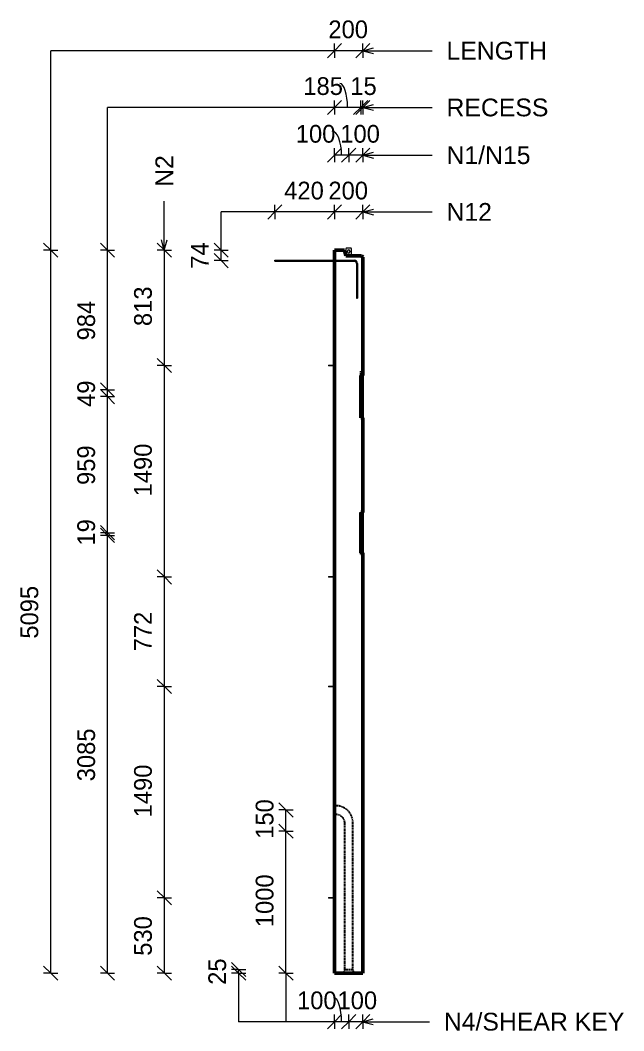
# Model space of a CAD drawing. Header units: millimetres. Extents: x 18051 to 27999, y -1802 to 7093.
# Drawn here: x 18051 to 22302, y -1802 to 5321 of the extents above; entities that cross this region are included whole.
import ezdxf

# ---------------------------------------------------------------- set-up
doc = ezdxf.new("R2010")
doc.units = ezdxf.units.MM
doc.linetypes.add('Dash', pattern=[6.36, 3.18, -3.18])
for name, color, linetype, lineweight in [('A-ANNO-DIMS', 211, 'Continuous', 9), ('A-ANNO-DIMS-50', 211, 'Continuous', 9), ('A-DETL-MBND', 5, 'Continuous', 18), ('A-GENM', 13, 'Continuous', 18), ('A-WALL', 113, 'Continuous', 25), ('A-WALL-HDLN', 110, 'Dash', 25), ('G-ANNO-TEXT', 231, 'Continuous', 9), ('S-RBAR', 171, 'Continuous', 18)]:
    doc.layers.add(name, color=color, linetype=linetype, lineweight=lineweight)
doc.styles.add('Arial', font='arial.ttf', dxfattribs={"height": 125})
doc.styles.add('Nirmala UI Semilight', font='NirmalaS.ttf', dxfattribs={"height": 125})
doc.dimstyles.new('Arrow_Filled_-_2_5_NI_UI', dxfattribs={"dimscale": 304.8, "dimtxt": 130.920493, "dimasz": 0.328084, "dimexe": 0.164042, "dimexo": 0.0625, "dimgap": 0.164042, "dimtad": 1, "dimdec": 4, "dimzin": 0, "dimdsep": 46, "dimtxsty": 'Nirmala UI Semilight', "dimblk1": 'OBLIQUE', "dimblk2": 'OBLIQUE', "dimsah": 1, "dimcen": 0.09, "dimazin": 0, "dimtfac": 1, "dimtdec": 4, "dimtix": 1, "dimtmove": 0, "dimatfit": 3, "dimfxl": 0.164042, "dimfxlon": 1, "dimtvp": 1, "dimtolj": 1, "dimtzin": 0, "dimarcsym": 2})
doc.dimstyles.new('Arrow_Filled_-_2_5_NI_UI_1', dxfattribs={"dimscale": 304.8, "dimtxt": 130.920493, "dimasz": 0.328084, "dimexe": 0.164042, "dimexo": 0.0625, "dimgap": 0.164042, "dimtad": 1, "dimdec": 4, "dimzin": 0, "dimdsep": 46, "dimtxsty": 'Nirmala UI Semilight', "dimblk1": 'OBLIQUE', "dimblk2": 'OBLIQUE', "dimsah": 1, "dimcen": 0.09, "dimazin": 0, "dimtfac": 1, "dimtdec": 4, "dimtix": 1, "dimtmove": 2, "dimatfit": 3, "dimfxl": 0.164042, "dimfxlon": 1, "dimtvp": 1, "dimtolj": 1, "dimtzin": 0, "dimarcsym": 2})
doc.dimstyles.new('Arrow_Filled_-_2_5_NI_UI_2', dxfattribs={"dimscale": 304.8, "dimtxt": 130.920493, "dimasz": 0.328084, "dimexe": 0.164042, "dimexo": 0.0625, "dimgap": 0.164042, "dimtad": 1, "dimdec": 4, "dimzin": 0, "dimdsep": 46, "dimtxsty": 'Nirmala UI Semilight', "dimblk1": 'OBLIQUE', "dimblk2": 'OBLIQUE', "dimsah": 1, "dimcen": 0.09, "dimazin": 0, "dimtfac": 1, "dimtdec": 4, "dimtix": 1, "dimtmove": 1, "dimatfit": 3, "dimfxl": 0.164042, "dimfxlon": 1, "dimtvp": 1, "dimtolj": 1, "dimtzin": 0, "dimarcsym": 2})

# ---------------------------------------------------------------- blocks, each defined once
blk = doc.blocks.new('RR spread anchor face based - RR-SA-3_0-200-1726827-Elevation Right1')
at = {"layer": 'A-GENM'}
for p, q in [((20347.1, 3715), (20344.6, 3710)), ((20344.6, 3710), (20344.6, 3660.7)), ((20382.1, 3715), (20347.1, 3715)), ((20384.6, 3710), (20382.1, 3715)), ((20384.6, 3660), (20384.6, 3710)), ((20355.6, 3688.7), (20355.6, 3692.7)), ((20373.6, 3692.7), (20373.6, 3688.7))]:
    blk.add_line(p, q, dxfattribs=at)
for centre, start, end in [((20364.6, 3692.7), 0, 180), ((20364.6, 3688.7), 180, 0)]:
    blk.add_arc(centre, 9, start, end, dxfattribs=at)
blk = doc.blocks.new('RR spread anchor face based - RR-SA-0_7-110-1726815-Elevation Right1')
at = {"layer": 'A-GENM'}
for p, q in [((20223.1, 2889.5), (20228.1, 2889.5)), ((20223.1, 2889.5), (20223.1, 2884.5)), ((20228.1, 2884.5), (20223.1, 2884.5)), ((20228.1, 2889.5), (20264.6, 2889.5)), ((20228.1, 2889.5), (20228.1, 2884.5)), ((20264.6, 2884.5), (20228.1, 2884.5))]:
    blk.add_line(p, q, dxfattribs=at)
blk = doc.blocks.new('RR spread anchor face based - RR-SA-0_7-110-2888042-Elevation Right1')
at = {"layer": 'A-GENM'}
for p, q in [((20223.1, -862.5), (20228.1, -862.5)), ((20223.1, -862.5), (20223.1, -867.5)), ((20228.1, -867.5), (20223.1, -867.5)), ((20228.1, -862.5), (20264.6, -862.5)), ((20228.1, -862.5), (20228.1, -867.5)), ((20264.6, -867.5), (20228.1, -867.5))]:
    blk.add_line(p, q, dxfattribs=at)
blk = doc.blocks.new('DIMBLOCK1-Elevation Right1')
at = {"layer": 'A-ANNO-DIMS-50'}
for p, q in [((20264.6, 3969.4), (20314.6, 4019.4)), ((20264.6, 3969.4), (20264.6, 4019.4)), ((20464.6, 3969.4), (20514.6, 4019.4)), ((20464.6, 3969.4), (20464.6, 4019.4)), ((20264.6, 3969.4), (20214.6, 3919.4)), ((20464.6, 3969.4), (20264.6, 3969.4)), ((20264.6, 3969.4), (20264.6, 3919.4)), ((20464.6, 3969.4), (20414.6, 3919.4)), ((20464.6, 3969.4), (20464.6, 3919.4))]:
    blk.add_line(p, q, dxfattribs=at)
at = {"layer": 'A-ANNO-DIMS-50', "color": 0, "insert": (20221.7, 4182.5), "char_height": 125, "width": 342.774, "attachment_point": 1, "line_spacing_factor": 1.142579, "style": 'Nirmala UI Semilight'}
blk.add_mtext('200', dxfattribs=at)
blk = doc.blocks.new('_Oblique')
at = {"color": 0, "linetype": 'ByBlock', "lineweight": -2}
blk.add_line((-0.5, -0.5), (0.5, 0.5), dxfattribs=at)
blk = doc.blocks.new('DIMBLOCK2-Elevation Right1')
at = {"layer": 'A-ANNO-DIMS-50'}
for p, q in [((19844.6, 3969.4), (19894.6, 4019.4)), ((19844.6, 3969.4), (19844.6, 4019.4)), ((20264.6, 3969.4), (20314.6, 4019.4)), ((20264.6, 3969.4), (20264.6, 4019.4)), ((19844.6, 3969.4), (19794.6, 3919.4)), ((20264.6, 3969.4), (19844.6, 3969.4)), ((19844.6, 3969.4), (19844.6, 3919.4)), ((20264.6, 3969.4), (20214.6, 3919.4)), ((20264.6, 3969.4), (20264.6, 3919.4))]:
    blk.add_line(p, q, dxfattribs=at)
at = {"layer": 'A-ANNO-DIMS-50', "color": 0, "insert": (19910.6, 4182.5), "char_height": 125, "width": 345.63, "attachment_point": 1, "line_spacing_factor": 1.142579, "style": 'Nirmala UI Semilight'}
blk.add_mtext('420', dxfattribs=at)
blk = doc.blocks.new('DIMBLOCK3-Elevation Right1')
at = {"layer": 'A-ANNO-DIMS-50'}
for p, q in [((20364.6, 4369.4), (20414.6, 4419.4)), ((20364.6, 4369.4), (20364.6, 4419.4)), ((20464.6, 4369.4), (20514.6, 4419.4)), ((20464.6, 4369.4), (20464.6, 4419.4)), ((20364.6, 4369.4), (20314.6, 4319.4)), ((20464.6, 4369.4), (20364.6, 4369.4)), ((20364.6, 4369.4), (20364.6, 4319.4)), ((20464.6, 4369.4), (20414.6, 4319.4)), ((20464.6, 4369.4), (20464.6, 4319.4))]:
    blk.add_line(p, q, dxfattribs=at)
at = {"layer": 'A-ANNO-DIMS-50', "color": 0, "insert": (20305.5, 4582.5), "char_height": 125, "width": 308.496, "attachment_point": 1, "line_spacing_factor": 1.142579, "style": 'Nirmala UI Semilight'}
blk.add_mtext('100', dxfattribs=at)
blk = doc.blocks.new('DIMBLOCK4-Elevation Right1')
at = {"layer": 'A-ANNO-DIMS-50'}
for p, q in [((20264.6, 4369.4), (20314.6, 4419.4)), ((20264.6, 4369.4), (20264.6, 4419.4)), ((20364.6, 4369.4), (20414.6, 4419.4)), ((20364.6, 4369.4), (20364.6, 4419.4)), ((20264.6, 4369.4), (20214.6, 4319.4)), ((20364.6, 4369.4), (20264.6, 4369.4)), ((20264.6, 4369.4), (20264.6, 4319.4)), ((20364.6, 4369.4), (20314.6, 4319.4)), ((20364.6, 4369.4), (20364.6, 4319.4))]:
    blk.add_line(p, q, dxfattribs=at)
blk.add_ellipse((20249.2, 4369.4), major_axis=(0, 169), ratio=0.386726, start_param=4.712389, end_param=6.283185, dxfattribs=at)
at = {"layer": 'A-ANNO-DIMS-50', "color": 0, "insert": (19992.1, 4582.5), "char_height": 125, "width": 308.496, "attachment_point": 1, "line_spacing_factor": 1.142579, "style": 'Nirmala UI Semilight'}
blk.add_mtext('100', dxfattribs=at)
blk = doc.blocks.new('DIMBLOCK5-Elevation Right1')
at = {"layer": 'A-ANNO-DIMS-50'}
for p, q in [((20449.6, 4705.7), (20399.6, 4655.7)), ((20464.6, 4705.7), (20414.6, 4655.7)), ((20449.6, 4705.7), (20499.6, 4755.7)), ((20449.6, 4705.7), (20449.6, 4755.7)), ((20464.6, 4705.7), (20449.6, 4705.7)), ((20449.6, 4705.7), (20449.6, 4655.7)), ((20464.6, 4705.7), (20514.6, 4755.7)), ((20464.6, 4705.7), (20464.6, 4755.7)), ((20464.6, 4705.7), (20464.6, 4655.7))]:
    blk.add_line(p, q, dxfattribs=at)
at = {"layer": 'A-ANNO-DIMS-50', "color": 0, "insert": (20376.2, 4918.8), "char_height": 125, "width": 194.238, "attachment_point": 1, "line_spacing_factor": 1.142579, "style": 'Nirmala UI Semilight'}
blk.add_mtext('15', dxfattribs=at)
blk = doc.blocks.new('DIMBLOCK6-Elevation Right1')
at = {"layer": 'A-ANNO-DIMS-50'}
for p, q in [((20264.6, 4705.7), (20214.6, 4655.7)), ((20264.6, 4705.7), (20314.6, 4755.7)), ((20264.6, 4705.7), (20264.6, 4755.7)), ((20449.6, 4705.7), (20264.6, 4705.7)), ((20264.6, 4705.7), (20264.6, 4655.7)), ((20449.6, 4705.7), (20399.6, 4655.7)), ((20449.6, 4705.7), (20499.6, 4755.7)), ((20449.6, 4705.7), (20449.6, 4755.7)), ((20449.6, 4705.7), (20449.6, 4655.7))]:
    blk.add_line(p, q, dxfattribs=at)
blk.add_ellipse((20302.2, 4705.7), major_axis=(0, 169), ratio=0.324661, start_param=4.712389, end_param=6.283185, dxfattribs=at)
at = {"layer": 'A-ANNO-DIMS-50', "color": 0, "insert": (20045.1, 4918.8), "char_height": 125, "width": 308.496, "attachment_point": 1, "line_spacing_factor": 1.142579, "style": 'Nirmala UI Semilight'}
blk.add_mtext('185', dxfattribs=at)
blk = doc.blocks.new('DIMBLOCK7-Elevation Right1')
at = {"layer": 'A-ANNO-DIMS-50'}
for p, q in [((20264.6, 5105.7), (20314.6, 5155.7)), ((20264.6, 5105.7), (20264.6, 5155.7)), ((20464.6, 5105.7), (20514.6, 5155.7)), ((20464.6, 5105.7), (20464.6, 5155.7)), ((20264.6, 5105.7), (20214.6, 5055.7)), ((20464.6, 5105.7), (20264.6, 5105.7)), ((20264.6, 5105.7), (20264.6, 5055.7)), ((20464.6, 5105.7), (20414.6, 5055.7)), ((20464.6, 5105.7), (20464.6, 5055.7))]:
    blk.add_line(p, q, dxfattribs=at)
at = {"layer": 'A-ANNO-DIMS-50', "color": 0, "insert": (20221.7, 5318.8), "char_height": 125, "width": 342.774, "attachment_point": 1, "line_spacing_factor": 1.142579, "style": 'Nirmala UI Semilight'}
blk.add_mtext('200', dxfattribs=at)
blk = doc.blocks.new('DIMBLOCK8-Elevation Right1')
at = {"layer": 'A-ANNO-DIMS-50'}
for p, q in [((19466.3, 3700), (19416.3, 3750)), ((19466.3, 3700), (19416.3, 3700)), ((19466.3, 3626), (19416.3, 3676)), ((19466.3, 3626), (19466.3, 3700)), ((19466.3, 3700), (19516.3, 3650)), ((19466.3, 3700), (19516.3, 3700)), ((19466.3, 3626), (19416.3, 3626)), ((19466.3, 3626), (19516.3, 3576)), ((19466.3, 3626), (19516.3, 3626))]:
    blk.add_line(p, q, dxfattribs=at)
at = {"layer": 'A-ANNO-DIMS-50', "color": 0, "insert": (19253.2, 3569), "char_height": 125, "width": 225.659, "attachment_point": 1, "rotation": 90, "line_spacing_factor": 1.142579, "style": 'Nirmala UI Semilight'}
blk.add_mtext('74', dxfattribs=at)
blk = doc.blocks.new('DIMBLOCK9-Elevation Right1')
at = {"layer": 'A-ANNO-DIMS-50'}
for p, q in [((19066.3, -865), (19016.3, -815)), ((19066.3, -865), (19016.3, -865)), ((19066.3, -1395), (19066.3, -865)), ((19066.3, -865), (19116.3, -915)), ((19066.3, -865), (19116.3, -865)), ((19066.3, -1395), (19016.3, -1345)), ((19066.3, -1395), (19016.3, -1395)), ((19066.3, -1395), (19116.3, -1445)), ((19066.3, -1395), (19116.3, -1395))]:
    blk.add_line(p, q, dxfattribs=at)
at = {"layer": 'A-ANNO-DIMS-50', "color": 0, "insert": (18853.2, -1272.8), "char_height": 125, "width": 342.774, "attachment_point": 1, "rotation": 90, "line_spacing_factor": 1.142579, "style": 'Nirmala UI Semilight'}
blk.add_mtext('530', dxfattribs=at)
blk = doc.blocks.new('DIMBLOCK10-Elevation Right1')
at = {"layer": 'A-ANNO-DIMS-50'}
for p, q in [((19066.3, 625), (19016.3, 675)), ((19066.3, 625), (19016.3, 625)), ((19066.3, -865), (19066.3, 625)), ((19066.3, 625), (19116.3, 575)), ((19066.3, 625), (19116.3, 625)), ((19066.3, -865), (19016.3, -815)), ((19066.3, -865), (19016.3, -865)), ((19066.3, -865), (19116.3, -915)), ((19066.3, -865), (19116.3, -865))]:
    blk.add_line(p, q, dxfattribs=at)
at = {"layer": 'A-ANNO-DIMS-50', "color": 0, "insert": (18853.2, -297.3), "char_height": 125, "width": 425.611, "attachment_point": 1, "rotation": 90, "line_spacing_factor": 1.142579, "style": 'Nirmala UI Semilight'}
blk.add_mtext('1490', dxfattribs=at)
blk = doc.blocks.new('DIMBLOCK11-Elevation Right1')
at = {"layer": 'A-ANNO-DIMS-50'}
for p, q in [((19066.3, 1397), (19016.3, 1447)), ((19066.3, 1397), (19016.3, 1397)), ((19066.3, 625), (19066.3, 1397)), ((19066.3, 1397), (19116.3, 1347)), ((19066.3, 1397), (19116.3, 1397)), ((19066.3, 625), (19016.3, 675)), ((19066.3, 625), (19016.3, 625)), ((19066.3, 625), (19116.3, 575)), ((19066.3, 625), (19116.3, 625))]:
    blk.add_line(p, q, dxfattribs=at)
at = {"layer": 'A-ANNO-DIMS-50', "color": 0, "insert": (18853.2, 872.9), "char_height": 125, "width": 331.348, "attachment_point": 1, "rotation": 90, "line_spacing_factor": 1.142579, "style": 'Nirmala UI Semilight'}
blk.add_mtext('772', dxfattribs=at)
blk = doc.blocks.new('DIMBLOCK12-Elevation Right1')
at = {"layer": 'A-ANNO-DIMS-50'}
for p, q in [((19066.3, 2887), (19016.3, 2937)), ((19066.3, 2887), (19016.3, 2887)), ((19066.3, 1397), (19066.3, 2887)), ((19066.3, 2887), (19116.3, 2837)), ((19066.3, 2887), (19116.3, 2887)), ((19066.3, 1397), (19016.3, 1447)), ((19066.3, 1397), (19016.3, 1397)), ((19066.3, 1397), (19116.3, 1347)), ((19066.3, 1397), (19116.3, 1397))]:
    blk.add_line(p, q, dxfattribs=at)
at = {"layer": 'A-ANNO-DIMS-50', "color": 0, "insert": (18853.2, 1964.7), "char_height": 125, "width": 425.611, "attachment_point": 1, "rotation": 90, "line_spacing_factor": 1.142579, "style": 'Nirmala UI Semilight'}
blk.add_mtext('1490', dxfattribs=at)
blk = doc.blocks.new('DIMBLOCK13-Elevation Right1')
at = {"layer": 'A-ANNO-DIMS-50'}
for p, q in [((19066.3, 3700), (19016.3, 3750)), ((19066.3, 3700), (19016.3, 3700)), ((19066.3, 2887), (19066.3, 3700)), ((19066.3, 3700), (19116.3, 3650)), ((19066.3, 3700), (19116.3, 3700)), ((19066.3, 2887), (19016.3, 2937)), ((19066.3, 2887), (19016.3, 2887)), ((19066.3, 2887), (19116.3, 2837)), ((19066.3, 2887), (19116.3, 2887))]:
    blk.add_line(p, q, dxfattribs=at)
at = {"layer": 'A-ANNO-DIMS-50', "color": 0, "insert": (18853.2, 3165), "char_height": 125, "width": 308.496, "attachment_point": 1, "rotation": 90, "line_spacing_factor": 1.142579, "style": 'Nirmala UI Semilight'}
blk.add_mtext('813', dxfattribs=at)
blk = doc.blocks.new('DIMBLOCK14-Elevation Right1')
at = {"layer": 'A-ANNO-DIMS-50'}
for p, q in [((18666.3, 1689.7), (18616.3, 1739.7)), ((18666.3, 1689.7), (18616.3, 1689.7)), ((18666.3, -1395), (18666.3, 1689.7)), ((18666.3, 1689.7), (18716.3, 1639.7)), ((18666.3, 1689.7), (18716.3, 1689.7)), ((18666.3, -1395), (18616.3, -1345)), ((18666.3, -1395), (18616.3, -1395)), ((18666.3, -1395), (18716.3, -1445)), ((18666.3, -1395), (18716.3, -1395))]:
    blk.add_line(p, q, dxfattribs=at)
at = {"layer": 'A-ANNO-DIMS-50', "color": 0, "insert": (18453.2, -43.1), "char_height": 125, "width": 457.032, "attachment_point": 1, "rotation": 90, "line_spacing_factor": 1.142579, "style": 'Nirmala UI Semilight'}
blk.add_mtext('3085', dxfattribs=at)
blk = doc.blocks.new('DIMBLOCK15-Elevation Right1')
at = {"layer": 'A-ANNO-DIMS-50'}
for p, q in [((18666.3, 1708.6), (18616.3, 1758.6)), ((18666.3, 1689.7), (18616.3, 1739.7)), ((18666.3, 1708.6), (18616.3, 1708.6)), ((18666.3, 1689.7), (18616.3, 1689.7)), ((18666.3, 1689.7), (18666.3, 1708.6)), ((18666.3, 1708.6), (18716.3, 1658.6)), ((18666.3, 1708.6), (18716.3, 1708.6)), ((18666.3, 1689.7), (18716.3, 1639.7)), ((18666.3, 1689.7), (18716.3, 1689.7))]:
    blk.add_line(p, q, dxfattribs=at)
at = {"layer": 'A-ANNO-DIMS-50', "color": 0, "insert": (18453.2, 1618.2), "char_height": 125, "width": 194.238, "attachment_point": 1, "rotation": 90, "line_spacing_factor": 1.142579, "style": 'Nirmala UI Semilight'}
blk.add_mtext('19', dxfattribs=at)
blk = doc.blocks.new('DIMBLOCK16-Elevation Right1')
at = {"layer": 'A-ANNO-DIMS-50'}
for p, q in [((18666.3, 2667.5), (18616.3, 2717.5)), ((18666.3, 2667.5), (18616.3, 2667.5)), ((18666.3, 1708.6), (18666.3, 2667.5)), ((18666.3, 2667.5), (18716.3, 2617.5)), ((18666.3, 2667.5), (18716.3, 2667.5)), ((18666.3, 1708.6), (18616.3, 1758.6)), ((18666.3, 1708.6), (18616.3, 1708.6)), ((18666.3, 1708.6), (18716.3, 1658.6)), ((18666.3, 1708.6), (18716.3, 1708.6))]:
    blk.add_line(p, q, dxfattribs=at)
at = {"layer": 'A-ANNO-DIMS-50', "color": 0, "insert": (18453.2, 2045.2), "char_height": 125, "width": 342.774, "attachment_point": 1, "rotation": 90, "line_spacing_factor": 1.142579, "style": 'Nirmala UI Semilight'}
blk.add_mtext('959', dxfattribs=at)
blk = doc.blocks.new('DIMBLOCK17-Elevation Right1')
at = {"layer": 'A-ANNO-DIMS-50'}
for p, q in [((18666.3, 2716), (18616.3, 2766)), ((18666.3, 2667.5), (18616.3, 2717.5)), ((18666.3, 2716), (18616.3, 2716)), ((18666.3, 2667.5), (18666.3, 2716)), ((18666.3, 2716), (18716.3, 2666)), ((18666.3, 2716), (18716.3, 2716)), ((18666.3, 2667.5), (18616.3, 2667.5)), ((18666.3, 2667.5), (18716.3, 2617.5)), ((18666.3, 2667.5), (18716.3, 2667.5))]:
    blk.add_line(p, q, dxfattribs=at)
at = {"layer": 'A-ANNO-DIMS-50', "color": 0, "insert": (18453.2, 2595.4), "char_height": 125, "width": 231.372, "attachment_point": 1, "rotation": 90, "line_spacing_factor": 1.142579, "style": 'Nirmala UI Semilight'}
blk.add_mtext('49', dxfattribs=at)
blk = doc.blocks.new('DIMBLOCK18-Elevation Right1')
at = {"layer": 'A-ANNO-DIMS-50'}
for p, q in [((18666.3, 3700), (18616.3, 3750)), ((18666.3, 3700), (18616.3, 3700)), ((18666.3, 2716), (18666.3, 3700)), ((18666.3, 3700), (18716.3, 3650)), ((18666.3, 3700), (18716.3, 3700)), ((18666.3, 2716), (18616.3, 2766)), ((18666.3, 2716), (18616.3, 2716)), ((18666.3, 2716), (18716.3, 2666)), ((18666.3, 2716), (18716.3, 2716))]:
    blk.add_line(p, q, dxfattribs=at)
at = {"layer": 'A-ANNO-DIMS-50', "color": 0, "insert": (18453.2, 3064), "char_height": 125, "width": 345.63, "attachment_point": 1, "rotation": 90, "line_spacing_factor": 1.142579, "style": 'Nirmala UI Semilight'}
blk.add_mtext('984', dxfattribs=at)
blk = doc.blocks.new('DIMBLOCK19-Elevation Right1')
at = {"layer": 'A-ANNO-DIMS-50'}
for p, q in [((18266.3, 3700), (18216.3, 3750)), ((18266.3, 3700), (18216.3, 3700)), ((18266.3, -1395), (18266.3, 3700)), ((18266.3, 3700), (18316.3, 3650)), ((18266.3, 3700), (18316.3, 3700)), ((18266.3, -1395), (18216.3, -1345)), ((18266.3, -1395), (18216.3, -1395)), ((18266.3, -1395), (18316.3, -1445)), ((18266.3, -1395), (18316.3, -1395))]:
    blk.add_line(p, q, dxfattribs=at)
at = {"layer": 'A-ANNO-DIMS-50', "color": 0, "insert": (18053.2, 962.1), "char_height": 125, "width": 457.032, "attachment_point": 1, "rotation": 90, "line_spacing_factor": 1.142579, "style": 'Nirmala UI Semilight'}
blk.add_mtext('5095', dxfattribs=at)
blk = doc.blocks.new('DIMBLOCK20-Elevation Right1')
at = {"layer": 'A-ANNO-DIMS-50'}
for p, q in [((20364.6, -1737.7), (20414.6, -1687.7)), ((20364.6, -1737.7), (20364.6, -1687.7)), ((20464.6, -1737.7), (20514.6, -1687.7)), ((20464.6, -1737.7), (20464.6, -1687.7)), ((20364.6, -1737.7), (20314.6, -1787.7)), ((20464.6, -1737.7), (20364.6, -1737.7)), ((20364.6, -1737.7), (20364.6, -1787.7)), ((20464.6, -1737.7), (20414.6, -1787.7)), ((20464.6, -1737.7), (20464.6, -1787.7))]:
    blk.add_line(p, q, dxfattribs=at)
at = {"layer": 'A-ANNO-DIMS-50', "color": 0, "insert": (20286, -1524.6), "char_height": 125, "width": 308.496, "attachment_point": 1, "line_spacing_factor": 1.142579, "style": 'Nirmala UI Semilight'}
blk.add_mtext('100', dxfattribs=at)
blk = doc.blocks.new('DIMBLOCK21-Elevation Right1')
at = {"layer": 'A-ANNO-DIMS-50'}
for p, q in [((20264.6, -1737.7), (20314.6, -1687.7)), ((20264.6, -1737.7), (20264.6, -1687.7)), ((20364.6, -1737.7), (20414.6, -1687.7)), ((20364.6, -1737.7), (20364.6, -1687.7)), ((20264.6, -1737.7), (20214.6, -1787.7)), ((20364.6, -1737.7), (20264.6, -1737.7)), ((20264.6, -1737.7), (20264.6, -1787.7)), ((20364.6, -1737.7), (20314.6, -1787.7)), ((20364.6, -1737.7), (20364.6, -1787.7))]:
    blk.add_line(p, q, dxfattribs=at)
blk.add_ellipse((20258, -1737.7), major_axis=(0, 169), ratio=0.334842, start_param=4.712389, end_param=6.283185, dxfattribs=at)
at = {"layer": 'A-ANNO-DIMS-50', "color": 0, "insert": (20000.9, -1524.6), "char_height": 125, "width": 308.496, "attachment_point": 1, "line_spacing_factor": 1.142579, "style": 'Nirmala UI Semilight'}
blk.add_mtext('100', dxfattribs=at)
blk = doc.blocks.new('DIMBLOCK22-Elevation Right1')
at = {"layer": 'A-ANNO-DIMS-50'}
for p, q in [((19922.9, -395), (19872.9, -345)), ((19922.9, -395), (19872.9, -395)), ((19922.9, -1395), (19922.9, -395)), ((19922.9, -395), (19972.9, -445)), ((19922.9, -395), (19972.9, -395)), ((19922.9, -1395), (19872.9, -1345)), ((19922.9, -1395), (19872.9, -1395)), ((19922.9, -1395), (19972.9, -1445)), ((19922.9, -1395), (19972.9, -1395))]:
    blk.add_line(p, q, dxfattribs=at)
at = {"layer": 'A-ANNO-DIMS-50', "color": 0, "insert": (19709.8, -1071.1), "char_height": 125, "width": 422.754, "attachment_point": 1, "rotation": 90, "line_spacing_factor": 1.142579, "style": 'Nirmala UI Semilight'}
blk.add_mtext('1000', dxfattribs=at)
blk = doc.blocks.new('DIMBLOCK23-Elevation Right1')
at = {"layer": 'A-ANNO-DIMS-50'}
for p, q in [((19922.9, -245), (19872.9, -195)), ((19922.9, -245), (19872.9, -245)), ((19922.9, -395), (19922.9, -245)), ((19922.9, -245), (19972.9, -295)), ((19922.9, -245), (19972.9, -245)), ((19922.9, -395), (19872.9, -345)), ((19922.9, -395), (19872.9, -395)), ((19922.9, -395), (19972.9, -445)), ((19922.9, -395), (19972.9, -395))]:
    blk.add_line(p, q, dxfattribs=at)
at = {"layer": 'A-ANNO-DIMS-50', "color": 0, "insert": (19709.8, -448.5), "char_height": 125, "width": 308.496, "attachment_point": 1, "rotation": 90, "line_spacing_factor": 1.142579, "style": 'Nirmala UI Semilight'}
blk.add_mtext('150', dxfattribs=at)
blk = doc.blocks.new('DIMBLOCK24-Elevation Right1')
at = {"layer": 'A-ANNO-DIMS-50'}
for p, q in [((19589.3, -1370), (19539.3, -1320)), ((19589.3, -1395), (19539.3, -1345)), ((19589.3, -1370), (19539.3, -1370)), ((19589.3, -1395), (19539.3, -1395)), ((19589.3, -1395), (19589.3, -1370)), ((19589.3, -1370), (19639.3, -1420)), ((19589.3, -1370), (19639.3, -1370)), ((19589.3, -1395), (19639.3, -1445)), ((19589.3, -1395), (19639.3, -1395))]:
    blk.add_line(p, q, dxfattribs=at)
at = {"layer": 'A-ANNO-DIMS-50', "color": 0, "insert": (19376.2, -1477.7), "char_height": 125, "width": 228.516, "attachment_point": 1, "rotation": 90, "line_spacing_factor": 1.142579, "style": 'Nirmala UI Semilight'}
blk.add_mtext('25', dxfattribs=at)

msp = doc.modelspace()

# ---------------------------------------------------------------- linework, layer by layer
at = {"layer": 'A-DETL-MBND'}
for p, q in [((18266.3007, 3700), (18266.3007, 5105.67361)), ((20264.5695, 5105.67361), (18266.3007, 5105.67361)), ((18666.3007, 3700), (18666.3007, 4705.67361)), ((20264.5695, 4705.67361), (18666.3007, 4705.67361)), ((19466.3007, 3700), (19466.3007, 3969.43636)), ((19844.5695, 3969.43636), (19466.3007, 3969.43636)), ((19589.29387, -1395), (19589.29387, -1737.67972)), ((19922.85892, -1395), (19922.85892, -1737.67972)), ((20264.5695, -1737.67972), (19589.29387, -1737.67972))]:
    msp.add_line(p, q, dxfattribs=at)
at = {"layer": 'A-WALL', "lineweight": 50}
for p, q in [((20264.5695, 3700), (20264.5695, 3630)), ((20334.68917, 3700), (20264.5695, 3700)), ((20344.68917, 3660), (20334.68917, 3700)), ((20454.5695, 3660), (20344.68917, 3660)), ((20464.5695, 3650), (20454.5695, 3660)), ((20464.5695, 2817.27829), (20464.5695, 3650)), ((20264.5695, 3622), (20264.5695, -1395)), ((20449.60856, 2517.76463), (20449.60856, 2817.27829)), ((20449.60856, 2817.27829), (20464.5695, 2817.27829)), ((20464.5695, 2517.76463), (20449.60856, 2517.76463)), ((20464.5695, 1851.18876), (20464.5695, 2517.76463)), ((20449.60856, 1566.0559), (20449.60856, 1851.18876)), ((20449.60856, 1851.18876), (20464.5695, 1851.18876)), ((20464.5695, 1566.0559), (20449.60856, 1566.0559)), ((20464.5695, -1395), (20464.5695, 1566.0559)), ((20264.5695, -1395), (20327.0695, -1395)), ((20327.0695, -1395), (20327.236, -1394.58375)), ((20327.236, -1394.58375), (20401.903, -1394.58375)), ((20401.903, -1394.58375), (20402.0695, -1395)), ((20402.0695, -1395), (20464.5695, -1395))]:
    msp.add_line(p, q, dxfattribs=at)
at = {"layer": 'A-WALL'}
for p, q in [((20464.5695, 2817.52146), (20449.60856, 2817.52146)), ((20464.5695, 2817.27829), (20464.5695, 2517.76463)), ((20449.60856, 2517.52146), (20464.5695, 2517.52146)), ((20464.5695, 1858.62233), (20449.60856, 1858.62233)), ((20464.5695, 1851.18876), (20464.5695, 1566.0559)), ((20449.60856, 1558.62233), (20464.5695, 1558.62233)), ((20402.0695, -1395), (20327.0695, -1395))]:
    msp.add_line(p, q, dxfattribs=at)
at = {"layer": 'A-WALL-HDLN'}
for p, q in [((20449.60856, 2817.93634), (20449.60856, 2849.72232)), ((20449.60856, 2817.27829), (20449.60856, 2817.52146)), ((20449.60856, 2817.52077), (20449.60856, 2817.52146)), ((20449.60856, 2517.52146), (20449.60856, 2517.76463)), ((20449.60856, 2517.52146), (20449.60856, 2517.52214)), ((20449.60856, 1851.18876), (20449.60856, 1858.62233)), ((20449.60856, 1558.62233), (20449.60856, 1566.0559)), ((20274.5695, -215), (20264.5695, -215)), ((20264.5695, -275), (20274.5695, -275)), ((20334.5695, -335), (20334.5695, -1376.25)), ((20394.5695, -1376.25), (20394.5695, -335)), ((20334.55112, -1376.29595), (20327.25442, -1394.53769)), ((20337.0695, -1370), (20392.0695, -1370)), ((20394.58788, -1376.29595), (20401.88457, -1394.53769))]:
    msp.add_line(p, q, dxfattribs=at)
at = {"layer": 'A-WALL-HDLN', "flags": 128}
for points in [[(20394.5695, -335), (20394.47351, -330.20128), (20394.1857, -325.41024), (20393.70653, -320.63454), (20393.03677, -315.88182), (20392.17749, -311.15968), (20391.13005, -306.47568), (20389.89615, -301.83732), (20388.47775, -297.25201), (20386.87712, -292.72709), (20385.09682, -288.2698), (20383.1397, -283.88726), (20381.00889, -279.5865), (20378.7078, -275.37438), (20376.24011, -271.25766), (20373.60977, -267.2429), (20370.82099, -263.33655), (20367.87822, -259.54484), (20364.78619, -255.87384), (20361.54982, -252.32943), (20358.1743, -248.91727), (20354.66504, -245.64283), (20351.02764, -242.51133), (20347.26792, -239.52781), (20343.3919, -236.69701), (20339.40577, -234.02348), (20335.31593, -231.51149), (20331.1289, -229.16506), (20326.85139, -226.98795), (20322.49024, -224.98363), (20318.05243, -223.15531), (20313.54505, -221.50592), (20308.97532, -220.0381), (20304.35055, -218.75419), (20299.67814, -217.65625), (20294.96555, -216.74603), (20290.22034, -216.025), (20285.45009, -215.4943), (20280.66244, -215.15478), (20275.86503, -215.00699), (20274.5695, -215)], [(20274.5695, -275), (20276.96886, -275.04799), (20279.36438, -275.1919), (20281.75223, -275.43148), (20284.12859, -275.76636), (20286.48966, -276.19601), (20288.83166, -276.71972), (20291.15084, -277.33667), (20293.44349, -278.04587), (20295.70595, -278.84619), (20297.9346, -279.73634), (20300.12587, -280.7149), (20302.27625, -281.7803), (20304.38231, -282.93085), (20306.44067, -284.16469), (20308.44805, -285.47986), (20310.40122, -286.87425), (20312.29708, -288.34564), (20314.13258, -289.89166), (20315.90478, -291.50984), (20317.61086, -293.1976), (20319.24809, -294.95223), (20320.81383, -296.77093), (20322.3056, -298.65079), (20323.72099, -300.5888), (20325.05776, -302.58186), (20326.31375, -304.62678), (20327.48697, -306.7203), (20328.57552, -308.85905), (20329.57768, -311.03963), (20330.49184, -313.25853), (20331.31654, -315.51222), (20332.05045, -317.79709), (20332.6924, -320.10947), (20333.24137, -322.44568), (20333.69648, -324.80197), (20334.057, -327.17458), (20334.32235, -329.5597), (20334.49211, -331.95353), (20334.566, -334.35223), (20334.5695, -335)], [(20337.0695, -1370), (20335.98446, -1372.71259), (20335.20115, -1374.67088), (20334.72783, -1375.85417), (20334.58505, -1376.21069)], [(20394.55394, -1376.21069), (20394.41117, -1375.85417), (20393.93785, -1374.67088), (20393.15454, -1372.71259), (20392.0695, -1370)]]:
    msp.add_lwpolyline(points, dxfattribs=at)
at = {"layer": 'G-ANNO-TEXT', "color": 7}
for p, q in [((20463.98893, 5105.80388), (20538.98903, 5125.89967)), ((20463.98893, 5105.80388), (20538.98882, 5085.70729)), ((20463.98893, 5105.80388), (20953.31246, 5105.80131)), ((20463.99103, 4705.80388), (20538.99113, 4725.89967)), ((20463.99103, 4705.80388), (20538.99092, 4685.70729)), ((20463.99103, 4705.80388), (20953.30826, 4705.80131)), ((20463.98893, 4369.55388), (20538.98903, 4389.64967)), ((20463.98893, 4369.55388), (20538.98882, 4349.45729)), ((20463.98893, 4369.55388), (20953.30616, 4369.55131)), ((19066.17728, 3698.89593), (19066.1791, 4046.24085)), ((20463.98683, 3969.55388), (20538.98693, 3989.64967)), ((20463.98683, 3969.55388), (20538.98672, 3949.45729)), ((20463.98683, 3969.55388), (20953.30406, 3969.55131)), ((19066.17728, 3698.89593), (19046.08148, 3773.89604)), ((19066.17728, 3698.89593), (19086.27386, 3773.89583)), ((20461.93025, -1737.31164), (20536.93035, -1717.21584)), ((20461.93025, -1737.31164), (20536.93014, -1757.40822)), ((20461.93025, -1737.31164), (20934.72547, -1737.31412))]:
    msp.add_line(p, q, dxfattribs=at)
at = {"layer": 'S-RBAR'}
for p, q in [((19844.5695, 3630), (20402.5695, 3630)), ((19844.5695, 3622), (19844.5695, 3630)), ((19844.5695, 3622), (20402.5695, 3622)), ((20418.5695, 3606), (20418.5695, 3362)), ((20426.5695, 3606), (20426.5695, 3362)), ((20418.5695, 3362), (20426.5695, 3362))]:
    msp.add_line(p, q, dxfattribs=at)
for radius, start in [(24, 360), (16, 0)]:
    msp.add_arc((20402.5695, 3606), radius, start, 90, dxfattribs=at)

# ---------------------------------------------------------------- block references
at = {"layer": 'A-GENM'}
for name, p in [('RR spread anchor face based - RR-SA-3_0-200-1726827-Elevation Right1', (0, 0)), ('RR spread anchor face based - RR-SA-0_7-110-1726815-Elevation Right1', (0, 0)), ('RR spread anchor face based - RR-SA-0_7-110-2888042-Elevation Right1', (0, 2262)), ('RR spread anchor face based - RR-SA-0_7-110-2888042-Elevation Right1', (0, 1490)), ('RR spread anchor face based - RR-SA-0_7-110-2888042-Elevation Right1', (0, 0))]:
    msp.add_blockref(name, p, dxfattribs=at)

# ---------------------------------------------------------------- texts
at = {"layer": 'G-ANNO-TEXT', "color": 7, "char_height": 125, "attachment_point": 1, "style": 'Arial'}
for s, insert, width, rotation in [('LENGTH', (21053.31279, 5168.30078), 857.805625, 359.999698981), ('RECESS', (21053.30859, 4768.30078), 865.8225, 359.999698981), ('N1/N15', (21053.30649, 4432.05078), 713.501875, 359.999698981), ('N2', (19003.67963, 4146.24135), 268.5653125, 90), ('N12', (21053.30439, 4032.05078), 384.81, 359.999698981), ('N4/SHEAR KEY', (21034.7258, -1674.81465), 1535.2315625, 359.999698981)]:
    msp.add_mtext(s, dxfattribs=dict(at, insert=insert, width=width, rotation=rotation))

# ---------------------------------------------------------------- dimensions: what is measured, and where the dimension line sits
at = {"layer": 'A-ANNO-DIMS'}
for base, p1, p2, override, picture, middle in [((20264.5695, 5105.67361), (20464.5695, 5055.67361), (20264.5695, 5055.67361), {"dimpost": '<>', "dimfxl": 200}, 'DIMBLOCK7-Elevation Right1', (20364.5695, 5220.26566)), ((20449.60856, 4705.67361), (20464.5695, 4655.67361), (20449.60856, 4655.67361), {"dimpost": '<>', "dimfxl": 14.960938}, 'DIMBLOCK5-Elevation Right1', (20457.08903, 4820.61434)), ((19844.5695, 3969.43636), (20264.5695, 3919.43636), (19844.5695, 3919.43636), {"dimpost": '<>', "dimfxl": 420}, 'DIMBLOCK2-Elevation Right1', (20054.5695, 4084.02841)), ((20264.5695, 3969.43636), (20464.5695, 3919.43636), (20264.5695, 3919.43636), {"dimpost": '<>', "dimfxl": 200}, 'DIMBLOCK1-Elevation Right1', (20364.5695, 4084.02841)), ((20364.5695, -1737.67972), (20464.5695, -1687.67972), (20364.5695, -1687.67972), {"dimpost": '<>', "dimfxl": 100}, 'DIMBLOCK20-Elevation Right1', (20414.5695, -1622.73899))]:
    dim = msp.add_linear_dim(base=base, p1=p1, p2=p2, dimstyle='Arrow_Filled_-_2_5_NI_UI', override=override, dxfattribs=at)
    dim.commit()
    dim.dimension.update_dxf_attribs({"geometry": picture, "text_midpoint": middle})
for base, p1, p2, dimstyle, override, picture, middle in [((20264.5695, 4705.67361), (20449.60856, 4655.67361), (20264.5695, 4655.67361), 'Arrow_Filled_-_2_5_NI_UI_2', {"dimpost": '<>', "dimfxl": 185.039062}, 'DIMBLOCK6-Elevation Right1', (20199.38319, 4835.42624)), ((20264.5695, 4369.43636), (20364.5695, 4319.43636), (20264.5695, 4319.43636), 'Arrow_Filled_-_2_5_NI_UI_2', {"dimpost": '<>', "dimfxl": 100}, 'DIMBLOCK4-Elevation Right1', (20146.37346, 4499.18899)), ((20364.5695, 4369.43636), (20464.5695, 4319.43636), (20364.5695, 4319.43636), 'Arrow_Filled_-_2_5_NI_UI_1', {"dimpost": '<>', "dimfxl": 100}, 'DIMBLOCK3-Elevation Right1', (20459.73184, 4499.18899)), ((20264.5695, -1737.67972), (20364.5695, -1687.67972), (20264.5695, -1687.67972), 'Arrow_Filled_-_2_5_NI_UI_2', {"dimpost": '<>', "dimfxl": 100}, 'DIMBLOCK21-Elevation Right1', (20155.14291, -1607.92709))]:
    dim = msp.add_linear_dim(base=base, p1=p1, p2=p2, dimstyle=dimstyle, override=override, dxfattribs=at)
    dim.commit()
    dim.dimension.update_dxf_attribs({"geometry": picture, "text_midpoint": middle, "dimtype": 160})
for base, p1, p2, override, picture, middle in [((19466.3007, 3700), (19516.3007, 3626), (19516.3007, 3700), {"dimpost": '<>', "dimfxl": 74}, 'DIMBLOCK8-Elevation Right1', (19353.8007, 3663)), ((18266.3007, 3700), (18316.3007, -1395), (18316.3007, 3700), {"dimpost": '<>', "dimfxl": 5095}, 'DIMBLOCK19-Elevation Right1', (18151.66507, 1152.5)), ((18666.3007, 3700), (18716.3007, 2716.04426), (18716.3007, 3700), {"dimpost": '<>', "dimfxl": 983.955741}, 'DIMBLOCK18-Elevation Right1', (18551.66507, 3208.02213)), ((19066.3007, 3700), (19116.3007, 2887), (19116.3007, 3700), {"dimpost": '<>', "dimfxl": 813}, 'DIMBLOCK13-Elevation Right1', (18951.31639, 3293.5)), ((19066.3007, 2887), (19116.3007, 1397), (19116.3007, 2887), {"dimpost": '<>', "dimfxl": 1490}, 'DIMBLOCK12-Elevation Right1', (18951.31639, 2142)), ((18666.3007, 2716.04426), (18716.3007, 2667.52146), (18716.3007, 2716.04426), {"dimpost": '<>', "dimfxl": 48.522802}, 'DIMBLOCK17-Elevation Right1', (18551.66507, 2691.78286)), ((18666.3007, 2667.52146), (18716.3007, 1708.62233), (18716.3007, 2667.52146), {"dimpost": '<>', "dimfxl": 958.899123}, 'DIMBLOCK16-Elevation Right1', (18551.66507, 2188.07189)), ((18666.300705, 1708.622334), (18716.300705, 1689.723577), (18716.300705, 1708.622334), {"dimpost": '<>', "dimfxl": 18.898757}, 'DIMBLOCK15-Elevation Right1', (18551.316395, 1699.172955)), ((18666.3007, 1689.72358), (18716.3007, -1395), (18716.3007, 1689.72358), {"dimpost": '<>', "dimfxl": 3084.723577}, 'DIMBLOCK14-Elevation Right1', (18551.66507, 147.36179)), ((19066.3007, 1397), (19116.3007, 625), (19116.3007, 1397), {"dimpost": '<>', "dimfxl": 772}, 'DIMBLOCK11-Elevation Right1', (18952.75468, 1011)), ((19066.3007, 625), (19116.3007, -865), (19116.3007, 625), {"dimpost": '<>', "dimfxl": 1490}, 'DIMBLOCK10-Elevation Right1', (18951.31639, -120)), ((19922.85892, -245), (19972.85892, -395), (19972.85892, -245), {"dimpost": '<>', "dimfxl": 150}, 'DIMBLOCK23-Elevation Right1', (19807.9182, -320)), ((19922.85892, -395), (19972.85892, -1395), (19972.85892, -395), {"dimpost": '<>', "dimfxl": 1000}, 'DIMBLOCK22-Elevation Right1', (19807.9182, -895)), ((19066.3007, -865), (19116.3007, -1395), (19116.3007, -865), {"dimpost": '<>', "dimfxl": 530}, 'DIMBLOCK9-Elevation Right1', (18951.66507, -1130)), ((19589.29387, -1370), (19639.29387, -1395), (19639.29387, -1370), {"dimpost": '<>', "dimfxl": 25}, 'DIMBLOCK24-Elevation Right1', (19474.70182, -1382.5))]:
    dim = msp.add_linear_dim(base=base, p1=p1, p2=p2, angle=90, dimstyle='Arrow_Filled_-_2_5_NI_UI', override=override, dxfattribs=at)
    dim.commit()
    dim.dimension.update_dxf_attribs({"geometry": picture, "text_midpoint": middle})

doc.saveas('drawing.dxf')
